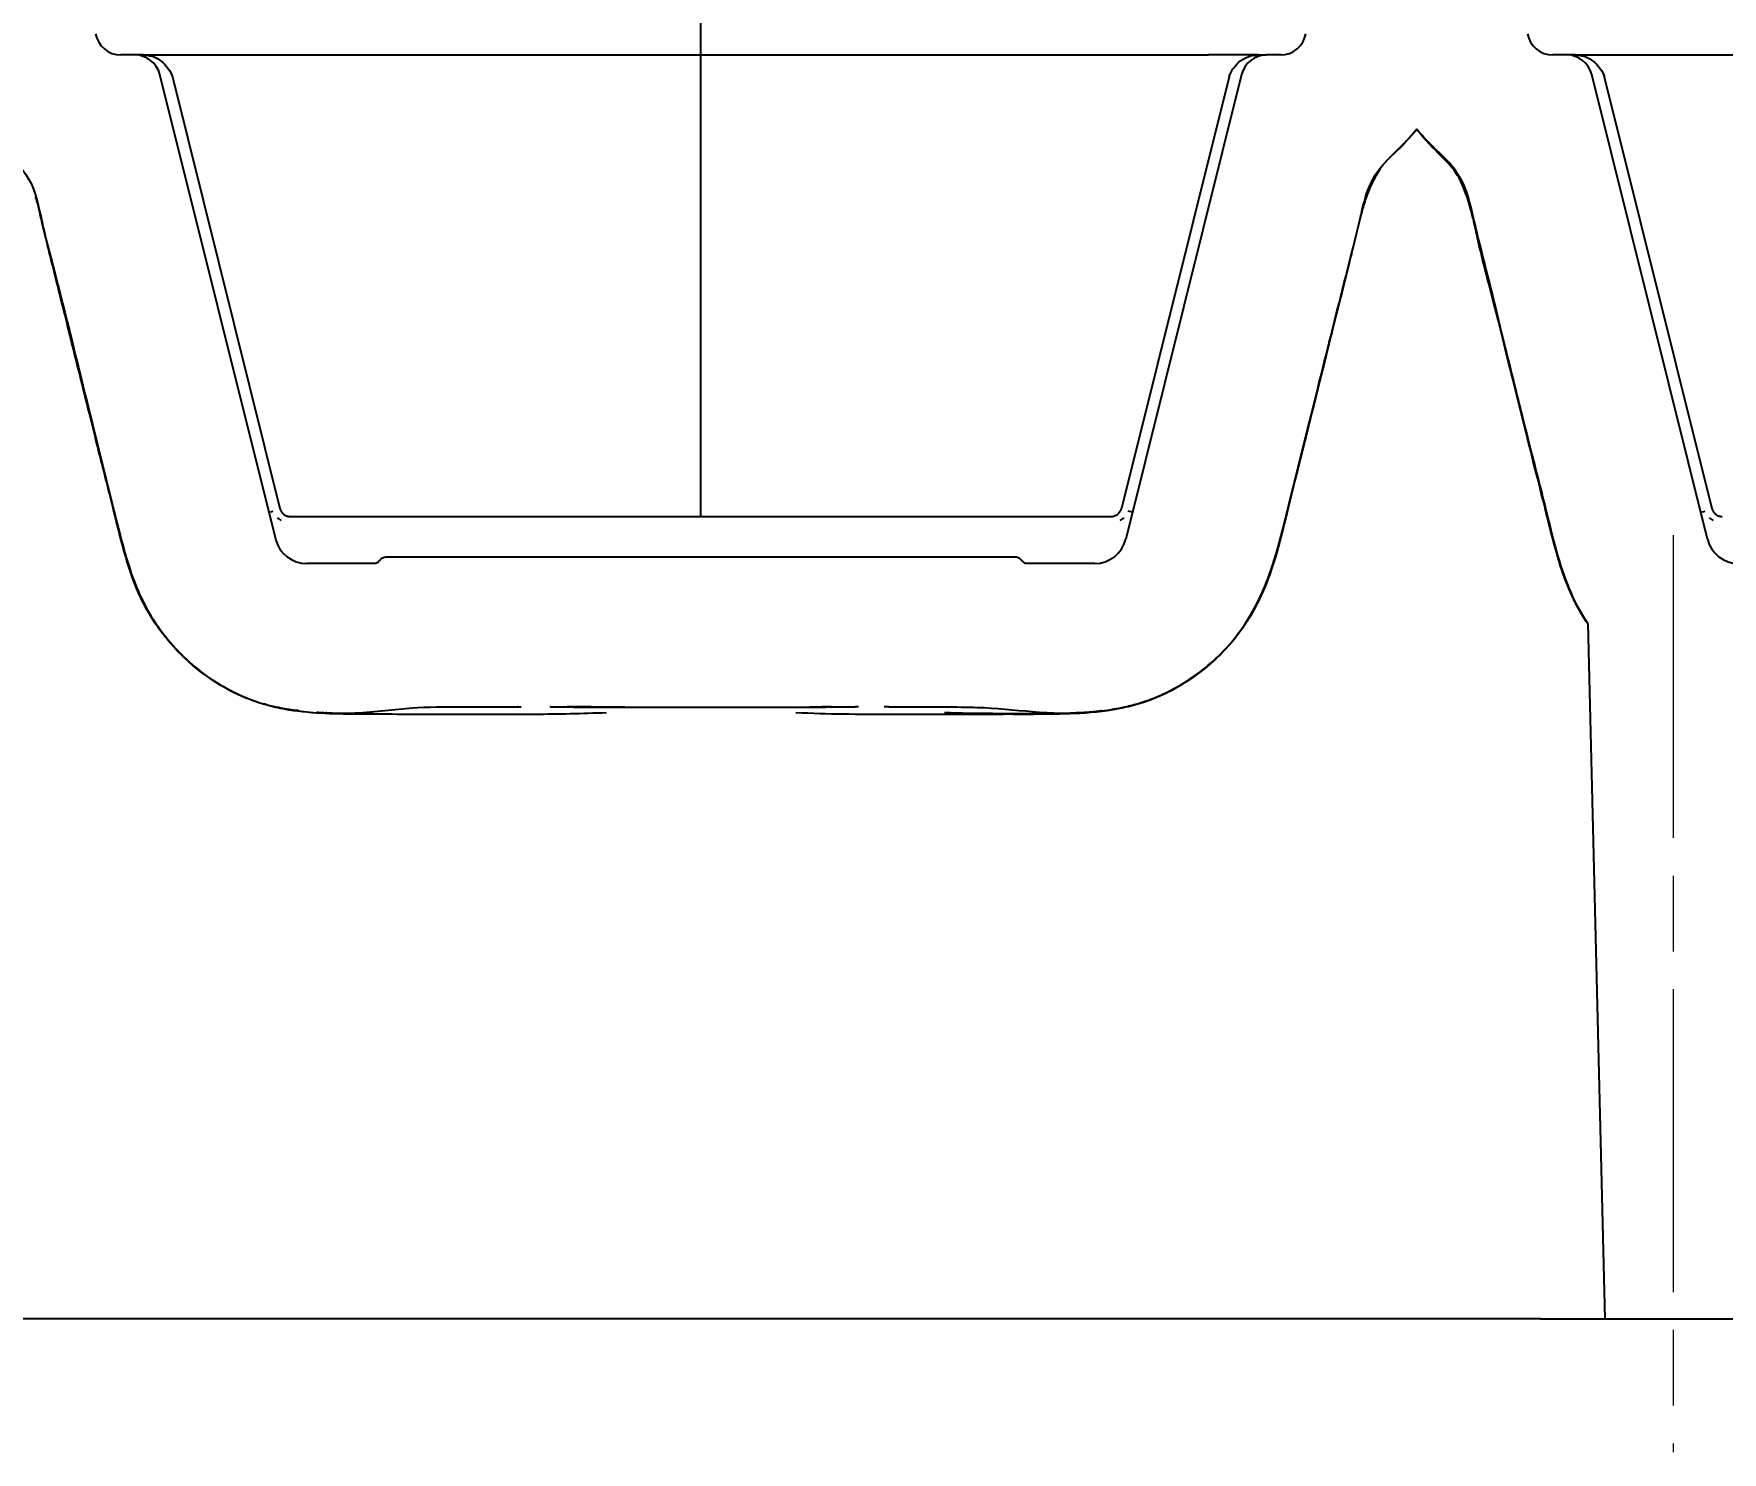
# Model space of a CAD drawing. Header units: millimetres. Extents: x 0 to 1486, y 0 to 1051.
# Drawn here: x 544.79 to 584.29, y 502.2 to 535.39 of the extents above; entities that cross this region are included whole.
import ezdxf

# ---------------------------------------------------------------- set-up
doc = ezdxf.new("R2010")
doc.units = ezdxf.units.MM
doc.header["$LTSCALE"] = 1.25
doc.linetypes.add('CHAIN', pattern=[0.3543, 0.2362, -0.0295, 0.0591, -0.0295])
for name, color, linetype, lineweight, true_color in [('Bemaßungen(DIN)', 7, 'Continuous', 5, 0x262659), ('Mittellinie(DIN)', 7, 'CHAIN', 15, 0x262659), ('Sichtbare Kanten(DIN)', 7, 'Continuous', 25, 0x262659)]:
    doc.layers.add(name, color=color, linetype=linetype, lineweight=lineweight, true_color=true_color)
doc.styles.add('Aktuell-DINGroßer Text', font='arial.ttf')
doc.dimstyles.new('STANDARD-DIN', dxfattribs={"dimscale": 1.25, "dimtxt": 5.25, "dimasz": 2.5, "dimexe": 3.175, "dimexo": 0, "dimgap": 0.8, "dimtad": 1, "dimrnd": 1e-08, "dimtxsty": 'Aktuell-DINGroßer Text', "dimcen": 0.09, "dimdle": 10, "dimclrd": 256, "dimclre": 256, "dimclrt": 256, "dimazin": 2, "dimtfac": 0.666667, "dimtmove": 0, "dimatfit": 3, "dimfxl": 1, "dimtolj": 1, "dimlwd": 25, "dimlwe": 25, "dimarcsym": 0})

# ---------------------------------------------------------------- blocks, each defined once
blk = doc.blocks.new('*D119')
at = {"layer": 'Bemaßungen(DIN)', "color": 250, "linetype": 'Continuous', "lineweight": 25, "true_color": 0x3f3f3f, "transparency": 16777216}
blk.add_line((560.388, 524.094), (560.388, 551.23), dxfattribs=at)
at = {"layer": 'Defpoints', "color": 0, "linetype": 'Continuous', "transparency": 16777216}
for p in [(560.388, 551.23), (645.138, 539.324), (560.388, 524.094)]:
    blk.add_point(p, dxfattribs=at)
at = {"layer": 'Bemaßungen(DIN)', "color": 179, "linetype": 'Continuous', "lineweight": 25, "true_color": 0x262659, "transparency": 16777216, "insert": (560.388, 552.23), "char_height": 6.5625, "attachment_point": 4, "rotation": 90, "style": 'Aktuell-DINGroßer Text'}
blk.add_mtext('\\A1;84,75', dxfattribs=at)
blk = doc.blocks.new('*D120')
at = {"layer": 'Bemaßungen(DIN)', "color": 250, "linetype": 'Continuous', "lineweight": 25, "true_color": 0x3f3f3f, "transparency": 16777216}
blk.add_line((526.888, 524.094), (526.888, 551.23), dxfattribs=at)
at = {"layer": 'Defpoints', "color": 0, "linetype": 'Continuous', "transparency": 16777216}
for p in [(526.888, 551.23), (645.138, 539.324), (526.888, 524.094)]:
    blk.add_point(p, dxfattribs=at)
at = {"layer": 'Bemaßungen(DIN)', "color": 179, "linetype": 'Continuous', "lineweight": 25, "true_color": 0x262659, "transparency": 16777216, "insert": (526.888, 552.23), "char_height": 6.5625, "attachment_point": 4, "rotation": 90, "style": 'Aktuell-DINGroßer Text'}
blk.add_mtext('\\A1;118,25', dxfattribs=at)
blk = doc.blocks.new('*D121')
at = {"layer": 'Bemaßungen(DIN)', "color": 250, "linetype": 'Continuous', "lineweight": 25, "true_color": 0x3f3f3f, "transparency": 16777216}
blk.add_line((491.388, 524.094), (491.388, 551.23), dxfattribs=at)
at = {"layer": 'Defpoints', "color": 0, "linetype": 'Continuous', "transparency": 16777216}
for p in [(491.388, 551.23), (645.138, 539.324), (491.388, 524.094)]:
    blk.add_point(p, dxfattribs=at)
at = {"layer": 'Bemaßungen(DIN)', "color": 179, "linetype": 'Continuous', "lineweight": 25, "true_color": 0x262659, "transparency": 16777216, "insert": (491.388, 552.23), "char_height": 6.5625, "attachment_point": 4, "rotation": 90, "style": 'Aktuell-DINGroßer Text'}
blk.add_mtext('\\A1;153,75', dxfattribs=at)
blk = doc.blocks.new('*D122')
at = {"layer": 'Bemaßungen(DIN)', "color": 250, "linetype": 'Continuous', "lineweight": 25, "true_color": 0x3f3f3f, "transparency": 16777216}
blk.add_line((457.888, 524.094), (457.888, 551.23), dxfattribs=at)
at = {"layer": 'Defpoints', "color": 0, "linetype": 'Continuous', "transparency": 16777216}
for p in [(457.888, 551.23), (645.138, 539.324), (457.888, 524.094)]:
    blk.add_point(p, dxfattribs=at)
at = {"layer": 'Bemaßungen(DIN)', "color": 179, "linetype": 'Continuous', "lineweight": 25, "true_color": 0x262659, "transparency": 16777216, "insert": (457.888, 552.23), "char_height": 6.5625, "attachment_point": 4, "rotation": 90, "style": 'Aktuell-DINGroßer Text'}
blk.add_mtext('\\A1;187,25', dxfattribs=at)
blk = doc.blocks.new('*D123')
at = {"layer": 'Bemaßungen(DIN)', "color": 250, "linetype": 'Continuous', "lineweight": 25, "true_color": 0x3f3f3f, "transparency": 16777216}
blk.add_line((424.388, 524.094), (424.388, 551.23), dxfattribs=at)
at = {"layer": 'Defpoints', "color": 0, "linetype": 'Continuous', "transparency": 16777216}
for p in [(424.388, 551.23), (645.138, 539.324), (424.388, 524.094)]:
    blk.add_point(p, dxfattribs=at)
at = {"layer": 'Bemaßungen(DIN)', "color": 179, "linetype": 'Continuous', "lineweight": 25, "true_color": 0x262659, "transparency": 16777216, "insert": (424.388, 552.23), "char_height": 6.5625, "attachment_point": 4, "rotation": 90, "style": 'Aktuell-DINGroßer Text'}
blk.add_mtext('\\A1;220,75', dxfattribs=at)
blk = doc.blocks.new('*D124')
at = {"layer": 'Bemaßungen(DIN)', "color": 250, "linetype": 'Continuous', "lineweight": 25, "true_color": 0x3f3f3f, "transparency": 16777216}
blk.add_line((390.888, 524.094), (390.888, 551.23), dxfattribs=at)
at = {"layer": 'Defpoints', "color": 0, "linetype": 'Continuous', "transparency": 16777216}
for p in [(390.888, 551.23), (645.138, 539.324), (390.888, 524.094)]:
    blk.add_point(p, dxfattribs=at)
at = {"layer": 'Bemaßungen(DIN)', "color": 179, "linetype": 'Continuous', "lineweight": 25, "true_color": 0x262659, "transparency": 16777216, "insert": (390.888, 552.23), "char_height": 6.5625, "attachment_point": 4, "rotation": 90, "style": 'Aktuell-DINGroßer Text'}
blk.add_mtext('\\A1;254,25', dxfattribs=at)
blk = doc.blocks.new('*D125')
at = {"layer": 'Bemaßungen(DIN)', "color": 250, "linetype": 'Continuous', "lineweight": 25, "true_color": 0x3f3f3f, "transparency": 16777216}
blk.add_line((355.388, 523.144), (355.388, 551.23), dxfattribs=at)
at = {"layer": 'Defpoints', "color": 0, "linetype": 'Continuous', "transparency": 16777216}
for p in [(355.388, 551.23), (645.138, 539.324), (355.388, 523.144)]:
    blk.add_point(p, dxfattribs=at)
at = {"layer": 'Bemaßungen(DIN)', "color": 179, "linetype": 'Continuous', "lineweight": 25, "true_color": 0x262659, "transparency": 16777216, "insert": (355.388, 552.23), "char_height": 6.5625, "attachment_point": 4, "rotation": 90, "style": 'Aktuell-DINGroßer Text'}
blk.add_mtext('\\A1;289,75', dxfattribs=at)
blk = doc.blocks.new('*D126')
at = {"layer": 'Bemaßungen(DIN)', "color": 250, "linetype": 'Continuous', "lineweight": 25, "true_color": 0x3f3f3f, "transparency": 16777216}
blk.add_line((321.888, 524.094), (321.888, 551.23), dxfattribs=at)
at = {"layer": 'Defpoints', "color": 0, "linetype": 'Continuous', "transparency": 16777216}
for p in [(321.888, 551.23), (645.138, 539.324), (321.888, 524.094)]:
    blk.add_point(p, dxfattribs=at)
at = {"layer": 'Bemaßungen(DIN)', "color": 179, "linetype": 'Continuous', "lineweight": 25, "true_color": 0x262659, "transparency": 16777216, "insert": (321.888, 552.23), "char_height": 6.5625, "attachment_point": 4, "rotation": 90, "style": 'Aktuell-DINGroßer Text'}
blk.add_mtext('\\A1;323,25', dxfattribs=at)
blk = doc.blocks.new('*D127')
at = {"layer": 'Bemaßungen(DIN)', "color": 250, "linetype": 'Continuous', "lineweight": 25, "true_color": 0x3f3f3f, "transparency": 16777216}
blk.add_line((288.388, 524.094), (288.388, 551.23), dxfattribs=at)
at = {"layer": 'Defpoints', "color": 0, "linetype": 'Continuous', "transparency": 16777216}
for p in [(288.388, 551.23), (645.138, 539.324), (288.388, 524.094)]:
    blk.add_point(p, dxfattribs=at)
at = {"layer": 'Bemaßungen(DIN)', "color": 179, "linetype": 'Continuous', "lineweight": 25, "true_color": 0x262659, "transparency": 16777216, "insert": (288.388, 552.23), "char_height": 6.5625, "attachment_point": 4, "rotation": 90, "style": 'Aktuell-DINGroßer Text'}
blk.add_mtext('\\A1;356,75', dxfattribs=at)
blk = doc.blocks.new('*D128')
at = {"layer": 'Bemaßungen(DIN)', "color": 250, "linetype": 'Continuous', "lineweight": 25, "true_color": 0x3f3f3f, "transparency": 16777216}
blk.add_line((254.888, 524.094), (254.888, 551.23), dxfattribs=at)
at = {"layer": 'Defpoints', "color": 0, "linetype": 'Continuous', "transparency": 16777216}
for p in [(254.888, 551.23), (645.138, 539.324), (254.888, 524.094)]:
    blk.add_point(p, dxfattribs=at)
at = {"layer": 'Bemaßungen(DIN)', "color": 179, "linetype": 'Continuous', "lineweight": 25, "true_color": 0x262659, "transparency": 16777216, "insert": (254.888, 552.23), "char_height": 6.5625, "attachment_point": 4, "rotation": 90, "style": 'Aktuell-DINGroßer Text'}
blk.add_mtext('\\A1;390,25', dxfattribs=at)

msp = doc.modelspace()

# ---------------------------------------------------------------- linework, layer by layer
at = {"layer": 'Mittellinie(DIN)', "ltscale": 23.990969}
msp.add_line((583.138, 523.656), (583.138, 502.199), dxfattribs=at)
at = {"layer": 'Sichtbare Kanten(DIN)'}
for p, q in [((547.151, 534.894), (546.823, 534.894)), ((547.348, 534.894), (547.151, 534.894)), ((547.348, 534.894), (548.509, 534.894)), ((547.348, 534.894), (547.348, 534.894)), ((548.509, 534.894), (572.267, 534.894)), ((573.429, 534.894), (572.267, 534.894)), ((573.429, 534.894), (573.428, 534.894)), ((573.429, 534.894), (573.626, 534.894)), ((573.954, 534.894), (573.626, 534.894)), ((580.651, 534.894), (580.323, 534.894)), ((580.848, 534.894), (580.651, 534.894)), ((580.848, 534.894), (582.009, 534.894)), ((580.848, 534.894), (580.848, 534.894)), ((582.009, 534.894), (605.767, 534.894)), ((550.445, 523.562), (547.733, 534.439)), ((548.028, 534.379), (550.545, 524.283)), ((572.749, 534.379), (570.232, 524.283)), ((573.044, 534.439), (570.332, 523.562)), ((583.945, 523.562), (581.233, 534.439)), ((581.528, 534.379), (584.045, 524.283)), ((550.287, 524.194), (550.387, 524.219)), ((570.489, 524.194), (570.389, 524.219)), ((583.787, 524.194), (583.887, 524.219)), ((550.787, 524.094), (569.989, 524.094)), ((567.741, 523.144), (553.036, 523.144)), ((552.768, 522.994), (551.172, 522.994)), ((569.604, 522.994), (568.009, 522.994)), ((581.141, 521.589), (581.538, 505.324)), ((580.039, 505.324), (505.238, 505.324)), ((580.039, 505.324), (581.538, 505.324)), ((581.538, 505.324), (584.738, 505.324))]:
    msp.add_line(p, q, dxfattribs=at)
for centre, radius, start, end in [((546.823, 535.494), 0.6, 190, 270), ((573.954, 535.494), 0.6, 270, 350), ((580.323, 535.494), 0.6, 190, 270), ((547.151, 534.294), 0.6, 14, 90), ((573.626, 534.294), 0.6, 90, 166), ((580.651, 534.294), 0.6, 14, 90), ((551.172, 523.744), 0.75, 194, 270), ((569.604, 523.744), 0.75, 270, 346), ((584.672, 523.744), 0.75, 194, 270)]:
    msp.add_arc(centre, radius, start, end, dxfattribs=at)
for centre, major_axis, start_param, end_param in [((550.577, 524.226), (-0.103, 0.228), 1.992369, 2.529584), ((570.199, 524.226), (0.103, 0.228), 3.753602, 4.290815), ((584.077, 524.226), (-0.103, 0.228), 1.992369, 2.529584)]:
    msp.add_ellipse(centre, major_axis=major_axis, ratio=0.641959, start_param=start_param, end_param=end_param, dxfattribs=at)
for points, knots in [([(547.348, 534.894), (547.417, 534.894), (547.486, 534.884), (547.616, 534.843), (547.677, 534.813), (547.789, 534.735), (547.84, 534.687), (547.939, 534.57), (547.987, 534.498), (548.02, 534.406), (548.024, 534.393), (548.028, 534.379)], [0, 0, 0, 0, 0.0206505, 0.0206505, 0.04066916, 0.04066916, 0.06156667, 0.06156667, 0.08663742, 0.08663742, 0.09083953, 0.09083953, 0.09083953, 0.09083953]), ([(572.749, 534.379), (572.757, 534.414), (572.771, 534.447), (572.808, 534.52), (572.833, 534.558), (572.907, 534.658), (572.964, 534.715), (573.095, 534.812), (573.173, 534.851), (573.311, 534.887), (573.37, 534.894), (573.428, 534.894)], [0.00000111, 0.00000111, 0.00000111, 0.00000111, 0.01070815, 0.01070815, 0.02441214, 0.02441214, 0.04800203, 0.04800203, 0.07335574, 0.07335574, 0.09085667, 0.09085667, 0.09085667, 0.09085667]), ([(580.848, 534.894), (580.917, 534.894), (580.986, 534.884), (581.116, 534.843), (581.177, 534.813), (581.289, 534.735), (581.34, 534.687), (581.439, 534.57), (581.487, 534.498), (581.52, 534.406), (581.524, 534.393), (581.528, 534.379)], [0, 0, 0, 0, 0.0206505, 0.0206505, 0.04066916, 0.04066916, 0.06156667, 0.06156667, 0.08663742, 0.08663742, 0.09083953, 0.09083953, 0.09083953, 0.09083953]), ([(543.641, 533.164), (543.824, 532.938), (543.993, 532.77), (544.306, 532.458), (544.474, 532.287), (544.8, 531.797), (544.866, 531.506), (545.023, 530.776), (545.101, 530.466), (545.487, 529.019), (545.76, 527.872), (546.736, 523.906), (546.86, 523.432), (547.14, 522.488), (547.364, 521.978), (548.032, 521.034), (548.468, 520.593), (549.681, 519.808), (550.283, 519.66), (551.888, 519.376), (552.813, 519.555), (554.296, 519.662), (555.441, 519.636), (556.104, 519.637)], [-4.9801344, -4.9801344, -4.9801344, -4.9801344, -4.977648, -4.977648, -4.9747138, -4.9747138, -4.9702324, -4.9702324, -4.9668738, -4.9668738, -4.9544858, -4.9544858, -4.9239441, -4.9239441, -4.8567962, -4.8567962, -4.7928365, -4.7928365, -4.7144891, -4.7144891, -4.4611156, -4.4611156, -4.2614437, -4.2614437, -4.2614437, -4.2614437]), ([(564.791, 519.637), (564.803, 519.637), (564.815, 519.637), (566.164, 519.637), (566.587, 519.644), (567.902, 519.576), (568.685, 519.417), (570.413, 519.619), (570.948, 519.775), (571.829, 520.268), (572.333, 520.601), (573.286, 521.709), (573.568, 522.369), (573.918, 523.377), (574.221, 524.657), (575.002, 527.809), (575.098, 528.182), (575.417, 529.461), (575.642, 530.324), (575.903, 531.437), (575.966, 531.68), (576.316, 532.415), (576.694, 532.6), (577.141, 533.164)], [-3.609915, -3.609915, -3.609915, -3.609915, -3.606126, -3.606126, -3.199997, -3.199997, -2.373221, -2.373221, -1.869336, -1.869336, -1.562938, -1.562938, -1.210807, -1.210807, -0.800152, -0.800152, -0.642527, -0.642527, -0.31323, -0.31323, -0.220499, -0.220499, -0.002297, -0.002297, -0.002297, -0.002297]), ([(577.087, 533.088), (577.07, 533.068), (577.035, 533.028), (576.984, 532.971), (576.969, 532.956), (576.869, 532.851), (576.85, 532.832), (576.821, 532.803), (576.818, 532.8), (576.81, 532.791)], [0, 0, 0, 0, 0.095162, 0.095162, 0.273817, 0.273817, 0.809889, 0.809889, 1.094998, 1.094998, 1.094998, 1.094998]), ([(578.109, 532.058), (578.105, 532.064), (578.101, 532.07), (577.896, 532.403), (577.566, 532.621), (577.139, 533.149)], [2.4078881, 2.4078881, 2.4078881, 2.4078881, 2.4170673, 2.4170673, 2.9157117, 2.9157117, 2.9157117, 2.9157117]), ([(577.14, 533.152), (577.14, 533.152), (577.14, 533.152), (577.141, 533.158), (577.141, 533.163), (577.141, 533.164)], [12.2755912, 12.2755912, 12.2755912, 12.2755912, 12.3506052, 12.3506052, 12.9651303, 12.9651303, 12.9651303, 12.9651303]), ([(577.141, 533.164), (577.501, 532.718), (577.827, 532.48), (578.235, 531.911), (578.321, 531.681), (578.586, 530.533), (578.788, 529.777), (579.595, 526.434), (579.919, 525.23), (580.247, 523.902), (580.313, 523.615), (580.581, 522.652), (580.783, 522.141), (581.112, 521.633), (581.126, 521.611), (581.141, 521.589)], [-0.450003, -0.450003, -0.450003, -0.450003, -0.4344589, -0.4344589, -0.4234251, -0.4234251, -0.4016956, -0.4016956, -0.327824, -0.327824, -0.2846837, -0.2846837, -0.1970755, -0.1970755, -0.193121, -0.193121, -0.193121, -0.193121]), ([(577.606, 532.657), (577.569, 532.694), (577.462, 532.801), (577.389, 532.875), (577.356, 532.906), (577.281, 532.988)], [0, 0, 0, 0, 0.830661, 0.830661, 1.095169, 1.095169, 1.095169, 1.095169]), ([(576.868, 532.844), (576.865, 532.841), (576.863, 532.838), (576.84, 532.814), (576.816, 532.79), (576.76, 532.732), (576.725, 532.698), (576.659, 532.633), (576.627, 532.602), (576.592, 532.569), (576.589, 532.566), (576.585, 532.562)], [0.06956601, 0.06956601, 0.06956601, 0.06956601, 0.07154099, 0.07154099, 0.08517706, 0.08517706, 0.10058686, 0.10058686, 0.1135598, 0.1135598, 0.11507135, 0.11507135, 0.11507135, 0.11507135]), ([(578.138, 532.038), (578.032, 532.232), (577.903, 532.38), (577.623, 532.652), (577.535, 532.732), (577.448, 532.817)], [1.3601208, 1.3601208, 1.3601208, 1.3601208, 1.7178031, 1.7178031, 1.8866819, 1.8866819, 1.8866819, 1.8866819]), ([(576.362, 532.333), (576.343, 532.307), (576.323, 532.281), (576.272, 532.208), (576.239, 532.158), (576.164, 532.032), (576.121, 531.951), (576.045, 531.789), (576.011, 531.707), (575.939, 531.515), (575.903, 531.403), (575.864, 531.261), (575.855, 531.23), (575.848, 531.2)], [12.2833561, 12.2833561, 12.2833561, 12.2833561, 12.2997501, 12.2997501, 12.3234645, 12.3234645, 12.3524494, 12.3524494, 12.3787584, 12.3787584, 12.4139626, 12.4139626, 12.4236431, 12.4236431, 12.4236431, 12.4236431]), ([(576.212, 532.143), (576.124, 532.005), (576.039, 531.83), (575.924, 531.482), (575.893, 531.374), (575.862, 531.26)], [0.20660646, 0.20660646, 0.20660646, 0.20660646, 0.26852566, 0.26852566, 0.29282871, 0.29282871, 0.29282871, 0.29282871]), ([(578.441, 531.141), (578.386, 531.357), (578.322, 531.579), (578.197, 531.885), (578.151, 531.982), (578.079, 532.113), (578.053, 532.155), (578.021, 532.205), (578.016, 532.212), (578.011, 532.22)], [1.0206769, 1.0206769, 1.0206769, 1.0206769, 1.0883486, 1.0883486, 1.1207286, 1.1207286, 1.1375652, 1.1375652, 1.1406665, 1.1406665, 1.1406665, 1.1406665]), ([(576.12, 531.997), (576.12, 531.997), (576.106, 531.97), (576.092, 531.942), (576.089, 531.937), (576.089, 531.937)], [0.0348995, 0.0348995, 0.0348995, 0.0348995, 0.5477265, 0.5477265, 0.6016797, 0.6016797, 0.6016797, 0.6016797]), ([(578.175, 531.973), (578.175, 531.973), (578.16, 532.001), (578.152, 532.015), (578.149, 532.02), (578.149, 532.02)], [0.5841657, 0.5841657, 0.5841657, 0.5841657, 0.9671871, 0.9671871, 1.0655927, 1.0655927, 1.0655927, 1.0655927]), ([(578.243, 531.826), (578.243, 531.826), (578.243, 531.827), (578.237, 531.84), (578.223, 531.874), (578.192, 531.94), (578.184, 531.955), (578.176, 531.972), (578.174, 531.976), (578.172, 531.979)], [0.2897844, 0.2897844, 0.2897844, 0.2897844, 0.2976946, 0.2976946, 0.3418645, 0.3418645, 0.4055819, 0.4055819, 0.4342417, 0.4342417, 0.4342417, 0.4342417]), ([(544.964, 531.047), (544.964, 531.047), (544.964, 531.047), (544.952, 531.098), (544.94, 531.153), (544.906, 531.296), (544.881, 531.397), (544.852, 531.505), (544.843, 531.534), (544.833, 531.569), (544.83, 531.579), (544.828, 531.584), (544.828, 531.585), (544.828, 531.585)], [3.1214054, 3.1214054, 3.1214054, 3.1214054, 3.1214902, 3.1214902, 3.1511716, 3.1511716, 3.1956554, 3.1956554, 3.215812, 3.215812, 3.2302688, 3.2302688, 3.2348622, 3.2348622, 3.2348622, 3.2348622]), ([(575.891, 531.365), (575.891, 531.365), (575.887, 531.351), (575.873, 531.301), (575.869, 531.284), (575.859, 531.245), (575.849, 531.206), (575.842, 531.178)], [7.9683809, 7.9683809, 7.9683809, 7.9683809, 8.0032187, 8.0032187, 8.0695113, 8.0695113, 8.1563174, 8.1563174, 8.1563174, 8.1563174]), ([(578.464, 531.047), (578.453, 531.094), (578.442, 531.144), (578.411, 531.277), (578.388, 531.372), (578.357, 531.486), (578.347, 531.521), (578.335, 531.564), (578.331, 531.576), (578.328, 531.584), (578.328, 531.585), (578.328, 531.585)], [1.0232667, 1.0232667, 1.0232667, 1.0232667, 1.050787, 1.050787, 1.0926437, 1.0926437, 1.1149393, 1.1149393, 1.1306601, 1.1306601, 1.1367257, 1.1367257, 1.1367257, 1.1367257]), ([(544.997, 530.896), (544.995, 530.909), (544.982, 530.964), (544.971, 531.017), (544.969, 531.024), (544.969, 531.024)], [0, 0, 0, 0, 0.11353, 0.11353, 0.167424, 0.167424, 0.167424, 0.167424]), ([(575.868, 531.284), (575.868, 531.284), (575.841, 531.174), (575.827, 531.113), (575.838, 531.161), (575.835, 531.148), (575.817, 531.068), (575.817, 531.068)], [8.4279959, 8.4279959, 8.4279959, 8.4279959, 8.596289, 8.596289, 8.757303, 8.757303, 8.9450365, 8.9450365, 8.9450365, 8.9450365]), ([(578.497, 530.896), (578.495, 530.909), (578.482, 530.964), (578.471, 531.017), (578.469, 531.024), (578.469, 531.024)], [0, 0, 0, 0, 0.11353, 0.11353, 0.167424, 0.167424, 0.167424, 0.167424]), ([(548.848, 520.347), (548.609, 520.516), (548.379, 520.71), (547.572, 521.543), (547.292, 522.157), (546.928, 523.072), (546.785, 523.724), (546.484, 524.934), (546.402, 525.243), (546.195, 526.068), (546.121, 526.372), (545.952, 527.052), (545.877, 527.351), (545.632, 528.332), (545.622, 528.38), (545.312, 529.624), (545.243, 529.898), (545.118, 530.41), (545.1, 530.485), (545.082, 530.556)], [2.066579, 2.066579, 2.066579, 2.066579, 2.211061, 2.211061, 2.615188, 2.615188, 3.347155, 3.347155, 3.690542, 3.690542, 3.933488, 3.933488, 4.127035, 4.127035, 4.58885, 4.58885, 4.841222, 4.841222, 4.887499, 4.887499, 4.887499, 4.887499]), ([(578.909, 529.233), (578.873, 529.371), (578.836, 529.509), (578.723, 529.933), (578.65, 530.223), (578.576, 530.555), (578.566, 530.603), (578.555, 530.652)], [0.8213566, 0.8213566, 0.8213566, 0.8213566, 0.8645615, 0.8645615, 0.9536603, 0.9536603, 0.9690943, 0.9690943, 0.9690943, 0.9690943]), ([(579.514, 526.803), (579.173, 528.173), (578.876, 529.359), (578.644, 530.303), (578.612, 530.435), (578.582, 530.556)], [0.4047425, 0.4047425, 0.4047425, 0.4047425, 0.7779614, 0.7779614, 0.8459543, 0.8459543, 0.8459543, 0.8459543]), ([(545.222, 530.011), (545.208, 530.065), (545.196, 530.112), (545.17, 530.209), (545.159, 530.251), (545.153, 530.276), (545.152, 530.279), (545.152, 530.279)], [7.12907372, 7.12907372, 7.12907372, 7.12907372, 7.15745437, 7.15745437, 7.2008677, 7.2008677, 7.21623388, 7.21623388, 7.21623388, 7.21623388]), ([(575.617, 530.255), (575.609, 530.224), (575.601, 530.191), (575.573, 530.076), (575.55, 529.985), (575.508, 529.815), (575.487, 529.733), (575.423, 529.478), (575.38, 529.305), (575.251, 528.794), (575.168, 528.459), (575, 527.782), (574.913, 527.434), (574.567, 526.047), (574.305, 525.015), (573.957, 523.575), (573.854, 523.178), (573.587, 522.416), (573.42, 522.047), (573.055, 521.455), (572.874, 521.215), (572.522, 520.836), (572.357, 520.684), (572.151, 520.517), (572.111, 520.486), (572.05, 520.44), (572.027, 520.423), (571.981, 520.389), (571.958, 520.373), (571.922, 520.347), (571.908, 520.337), (571.877, 520.316), (571.863, 520.306), (571.822, 520.279), (571.806, 520.268), (571.761, 520.238), (571.745, 520.228), (571.709, 520.205), (571.7, 520.2), (571.671, 520.182), (571.648, 520.167), (571.602, 520.14), (571.579, 520.126), (571.517, 520.09), (571.477, 520.068), (571.343, 519.995), (571.248, 519.948), (570.902, 519.793), (570.648, 519.709), (570.251, 519.615), (570.111, 519.588), (569.787, 519.538), (569.605, 519.52), (569.332, 519.502), (569.232, 519.497), (569.13, 519.493)], [4.08157, 4.08157, 4.08157, 4.08157, 4.093286, 4.093286, 4.121328, 4.121328, 4.146354, 4.146354, 4.20029, 4.20029, 4.304546, 4.304546, 4.412182, 4.412182, 4.734616, 4.734616, 4.857162, 4.857162, 4.977617, 4.977617, 5.067065, 5.067065, 5.132843, 5.132843, 5.148528, 5.148528, 5.15859, 5.15859, 5.171509, 5.171509, 5.184616, 5.184616, 5.205706, 5.205706, 5.256909, 5.256909, 5.277506, 5.277506, 5.283278, 5.283278, 5.293293, 5.293293, 5.301667, 5.301667, 5.315844, 5.315844, 5.347913, 5.347913, 5.430698, 5.430698, 5.473282, 5.473282, 5.528841, 5.528841, 5.560514, 5.560514, 5.560514, 5.560514]), ([(575.594, 530.166), (575.593, 530.164), (575.593, 530.162), (575.583, 530.122), (575.571, 530.076), (575.55, 529.992), (575.542, 529.959), (575.522, 529.881), (575.51, 529.832), (575.487, 529.744), (575.477, 529.703), (575.452, 529.602), (575.437, 529.541), (575.394, 529.368), (575.366, 529.258), (575.309, 529.026), (575.277, 528.9), (575.246, 528.774)], [1.5704608, 1.5704608, 1.5704608, 1.5704608, 1.571481, 1.571481, 1.5942964, 1.5942964, 1.6062892, 1.6062892, 1.6213371, 1.6213371, 1.6337847, 1.6337847, 1.6529302, 1.6529302, 1.689707, 1.689707, 1.7289509, 1.7289509, 1.7289509, 1.7289509]), ([(548.597, 520.542), (548.551, 520.579), (548.505, 520.618), (548.34, 520.761), (548.224, 520.872), (547.845, 521.275), (547.609, 521.599), (547.183, 522.376), (547.025, 522.842), (546.784, 523.711), (546.691, 524.117), (546.425, 525.19), (546.252, 525.864), (545.911, 527.246), (545.734, 527.947), (545.514, 528.834), (545.469, 529.014), (545.378, 529.383), (545.331, 529.575), (545.253, 529.886), (545.222, 530.006), (545.195, 530.115)], [1.956144, 1.956144, 1.956144, 1.956144, 1.974142, 1.974142, 2.021994, 2.021994, 2.140247, 2.140247, 2.287637, 2.287637, 2.412187, 2.412187, 2.621434, 2.621434, 2.841051, 2.841051, 2.896504, 2.896504, 2.955196, 2.955196, 2.993506, 2.993506, 2.993506, 2.993506]), ([(548.493, 520.629), (548.476, 520.644), (548.457, 520.66), (548.404, 520.708), (548.387, 520.724), (548.349, 520.758), (548.333, 520.773), (548.293, 520.811), (548.269, 520.834), (548.225, 520.878), (548.208, 520.895), (548.174, 520.93), (548.155, 520.949), (548.117, 520.989), (548.098, 521.01), (548.041, 521.072), (548.005, 521.113), (547.906, 521.23), (547.847, 521.303), (547.703, 521.494), (547.623, 521.61), (547.516, 521.785), (547.49, 521.829), (547.41, 521.97), (547.356, 522.073), (547.26, 522.275), (547.215, 522.377), (547.05, 522.788), (546.952, 523.106), (546.831, 523.557), (546.796, 523.695), (546.732, 523.958), (546.701, 524.086), (546.643, 524.325), (546.612, 524.45), (546.538, 524.743), (546.495, 524.913), (546.353, 525.477), (546.254, 525.871), (546.113, 526.438), (546.071, 526.61), (545.992, 526.93), (545.955, 527.079), (545.895, 527.323), (545.871, 527.417), (545.815, 527.64), (545.784, 527.765), (545.729, 527.981), (545.706, 528.072), (545.665, 528.231), (545.648, 528.298), (545.617, 528.421), (545.603, 528.477), (545.577, 528.582), (545.565, 528.633), (545.531, 528.768), (545.511, 528.849), (545.454, 529.085), (545.418, 529.238), (545.368, 529.439), (545.362, 529.463), (545.353, 529.501), (545.35, 529.515), (545.343, 529.541), (545.34, 529.555), (545.33, 529.594), (545.324, 529.618), (545.308, 529.682), (545.299, 529.718), (545.274, 529.815), (545.261, 529.863), (545.238, 529.952), (545.228, 529.988), (545.215, 530.04), (545.21, 530.056), (545.209, 530.061)], [0, 0, 0, 0, 0.082924, 0.082924, 0.113058, 0.113058, 0.130031, 0.130031, 0.146789, 0.146789, 0.155138, 0.155138, 0.163507, 0.163507, 0.171886, 0.171886, 0.188731, 0.188731, 0.222119, 0.222119, 0.275287, 0.275287, 0.292074, 0.292074, 0.325981, 0.325981, 0.359154, 0.359154, 0.459188, 0.459188, 0.501882, 0.501882, 0.540647, 0.540647, 0.579251, 0.579251, 0.631571, 0.631571, 0.753978, 0.753978, 0.807055, 0.807055, 0.85353, 0.85353, 0.882297, 0.882297, 0.924167, 0.924167, 0.955494, 0.955494, 0.976871, 0.976871, 0.993705, 0.993705, 1.01053, 1.01053, 1.043767, 1.043767, 1.103749, 1.103749, 1.111418, 1.111418, 1.115585, 1.115585, 1.119757, 1.119757, 1.128196, 1.128196, 1.144983, 1.144983, 1.178506, 1.178506, 1.21889, 1.21889, 1.258056, 1.258056, 1.258056, 1.258056]), ([(581.141, 521.581), (580.862, 521.994), (580.658, 522.463), (580.366, 523.373), (580.259, 523.832), (580.026, 524.788), (579.895, 525.292), (579.581, 526.552), (579.394, 527.315), (579.126, 528.384), (579.044, 528.709), (578.904, 529.278), (578.843, 529.524), (578.756, 529.873), (578.729, 529.979), (578.701, 530.089), (578.698, 530.102), (578.695, 530.115)], [0, 0, 0, 0, 0.1494951, 0.1494951, 0.2899337, 0.2899337, 0.4465722, 0.4465722, 0.6815002, 0.6815002, 0.7819227, 0.7819227, 0.8572188, 0.8572188, 0.8908942, 0.8908942, 0.8953971, 0.8953971, 0.8953971, 0.8953971]), ([(581.141, 521.589), (581.097, 521.654), (581.054, 521.722), (580.968, 521.865), (580.924, 521.944), (580.849, 522.089), (580.816, 522.156), (580.691, 522.426), (580.61, 522.635), (580.461, 523.078), (580.397, 523.307), (580.299, 523.683), (580.264, 523.828), (580.206, 524.063), (580.184, 524.154), (580.128, 524.385), (580.09, 524.536), (580.009, 524.86), (579.964, 525.036), (579.868, 525.416), (579.817, 525.62), (579.665, 526.226), (579.564, 526.638), (579.427, 527.193), (579.389, 527.346), (579.312, 527.656), (579.273, 527.808), (579.212, 528.046), (579.19, 528.133), (579.153, 528.279), (579.139, 528.337), (579.115, 528.43), (579.106, 528.467), (579.086, 528.548), (579.074, 528.593), (579.053, 528.678), (579.044, 528.717), (579.015, 528.835), (578.996, 528.912), (578.948, 529.11), (578.919, 529.233), (578.878, 529.398), (578.87, 529.433), (578.855, 529.491), (578.85, 529.513), (578.84, 529.555), (578.835, 529.574), (578.826, 529.61), (578.822, 529.626), (578.812, 529.664), (578.807, 529.684), (578.799, 529.718), (578.795, 529.732), (578.781, 529.786), (578.772, 529.821), (578.752, 529.9), (578.742, 529.938), (578.719, 530.022), (578.711, 530.054), (578.709, 530.061)], [0, 0, 0, 0, 0.0284, 0.0284, 0.055172, 0.055172, 0.077488, 0.077488, 0.144535, 0.144535, 0.218125, 0.218125, 0.262356, 0.262356, 0.291003, 0.291003, 0.33692, 0.33692, 0.391413, 0.391413, 0.454455, 0.454455, 0.580302, 0.580302, 0.626551, 0.626551, 0.677954, 0.677954, 0.707539, 0.707539, 0.725544, 0.725544, 0.736581, 0.736581, 0.7512, 0.7512, 0.766259, 0.766259, 0.797243, 0.797243, 0.843816, 0.843816, 0.855535, 0.855535, 0.862167, 0.862167, 0.868431, 0.868431, 0.87437, 0.87437, 0.883195, 0.883195, 0.890145, 0.890145, 0.911086, 0.911086, 0.945394, 0.945394, 1.003988, 1.003988, 1.003988, 1.003988]), ([(575.162, 528.438), (575.154, 528.407), (575.147, 528.377), (575.097, 528.179), (575.056, 528.012), (574.962, 527.639), (574.91, 527.432), (574.76, 526.828), (574.662, 526.43), (574.478, 525.686), (574.389, 525.336), (574.252, 524.799), (574.204, 524.61), (574.098, 524.175), (574.038, 523.918), (573.88, 523.29), (573.771, 522.917), (573.551, 522.358), (573.46, 522.158), (573.237, 521.743), (573.102, 521.531), (572.951, 521.332)], [1.7638097, 1.7638097, 1.7638097, 1.7638097, 1.7734022, 1.7734022, 1.8267571, 1.8267571, 1.8905092, 1.8905092, 2.0134243, 2.0134243, 2.1214921, 2.1214921, 2.1800104, 2.1800104, 2.2581031, 2.2581031, 2.3744723, 2.3744723, 2.4396513, 2.4396513, 2.5160889, 2.5160889, 2.5160889, 2.5160889]), ([(581.141, 521.587), (580.876, 521.982), (580.678, 522.427), (580.461, 523.081), (580.399, 523.299), (580.259, 523.834), (580.184, 524.157), (579.962, 525.05), (579.813, 525.63), (579.599, 526.494), (579.528, 526.78), (579.364, 527.444), (579.27, 527.818), (579.174, 528.195), (579.172, 528.205), (579.17, 528.214)], [0, 0, 0, 0, 0.1426745, 0.1426745, 0.20974, 0.20974, 0.3087554, 0.3087554, 0.4880967, 0.4880967, 0.5764123, 0.5764123, 0.6933424, 0.6933424, 0.6962336, 0.6962336, 0.6962336, 0.6962336]), ([(580.377, 523.378), (580.341, 523.509), (580.304, 523.647), (580.138, 524.305), (579.855, 525.43), (579.514, 526.803)], [1.1324966, 1.1324966, 1.1324966, 1.1324966, 1.1857625, 1.1857625, 1.3716031, 1.3716031, 1.3716031, 1.3716031]), ([(550.545, 524.283), (550.551, 524.257), (550.562, 524.232), (550.591, 524.187), (550.609, 524.167), (550.65, 524.133), (550.673, 524.12), (550.723, 524.101), (550.75, 524.095), (550.78, 524.094), (550.784, 524.094), (550.787, 524.094)], [0, 0, 0, 0, 0.0080009, 0.0080009, 0.01597702, 0.01597702, 0.02393362, 0.02393362, 0.03189668, 0.03189668, 0.03302102, 0.03302102, 0.03302102, 0.03302102]), ([(569.989, 524.094), (570.016, 524.094), (570.043, 524.098), (570.093, 524.115), (570.117, 524.128), (570.16, 524.159), (570.179, 524.179), (570.209, 524.223), (570.221, 524.247), (570.23, 524.276), (570.231, 524.28), (570.232, 524.283)], [0, 0, 0, 0, 0.00800071, 0.00800071, 0.01597675, 0.01597675, 0.02393328, 0.02393328, 0.03189641, 0.03189641, 0.03302102, 0.03302102, 0.03302102, 0.03302102]), ([(584.045, 524.283), (584.051, 524.257), (584.062, 524.232), (584.091, 524.187), (584.109, 524.167), (584.15, 524.133), (584.173, 524.12), (584.223, 524.101), (584.25, 524.095), (584.28, 524.094), (584.284, 524.094), (584.287, 524.094)], [0, 0, 0, 0, 0.0080009, 0.0080009, 0.01597702, 0.01597702, 0.02393362, 0.02393362, 0.03189668, 0.03189668, 0.03302102, 0.03302102, 0.03302102, 0.03302102]), ([(552.845, 523.03), (552.84, 523.023), (552.834, 523.018), (552.821, 523.008), (552.814, 523.004), (552.793, 522.996), (552.78, 522.994), (552.768, 522.994)], [-0.008074781, -0.008074781, -0.008074781, -0.008074781, -0.005897965, -0.005897965, -0.003720861, -0.003720861, -0.000004968, -0.000004968, -0.000004968, -0.000004968]), ([(552.881, 523.072), (552.875, 523.065), (552.869, 523.058), (552.857, 523.044), (552.851, 523.037), (552.845, 523.03)], [-0.00559027, -0.00559027, -0.00559027, -0.00559027, -0.00279349, -0.00279349, 0, 0, 0, 0]), ([(553.036, 523.144), (553.019, 523.144), (553.003, 523.142), (552.971, 523.134), (552.956, 523.128), (552.917, 523.108), (552.897, 523.091), (552.881, 523.072)], [-0.01603852, -0.01603852, -0.01603852, -0.01603852, -0.01167072, -0.01167072, -0.00732242, -0.00732242, -0.00000058, -0.00000058, -0.00000058, -0.00000058]), ([(567.895, 523.072), (567.885, 523.085), (567.873, 523.096), (567.847, 523.115), (567.833, 523.123), (567.792, 523.139), (567.766, 523.144), (567.741, 523.144)], [-0.01614553, -0.01614553, -0.01614553, -0.01614553, -0.01179334, -0.01179334, -0.00744309, -0.00744309, -0.00000054, -0.00000054, -0.00000054, -0.00000054]), ([(567.931, 523.03), (567.925, 523.037), (567.919, 523.044), (567.907, 523.058), (567.901, 523.065), (567.895, 523.072)], [-0.005625767, -0.005625767, -0.005625767, -0.005625767, -0.002811066, -0.002811066, -0.000011436, -0.000011436, -0.000011436, -0.000011436]), ([(568.009, 522.994), (568.001, 522.994), (567.993, 522.995), (567.977, 522.999), (567.969, 523.002), (567.95, 523.012), (567.939, 523.02), (567.931, 523.03)], [-0.007980929, -0.007980929, -0.007980929, -0.007980929, -0.005820159, -0.005820159, -0.003652784, -0.003652784, 0, 0, 0, 0]), ([(572.426, 520.754), (572.41, 520.74), (572.395, 520.726), (572.266, 520.61), (572.144, 520.511), (572.013, 520.413), (571.984, 520.392), (571.947, 520.366), (571.937, 520.358), (571.923, 520.348), (571.919, 520.346), (571.919, 520.346)], [2.599478, 2.599478, 2.599478, 2.599478, 2.6072531, 2.6072531, 2.665146, 2.665146, 2.6924007, 2.6924007, 2.7168587, 2.7168587, 2.7443779, 2.7443779, 2.7443779, 2.7443779]), ([(558.184, 519.499), (557.617, 519.479), (557.049, 519.466), (556.197, 519.46), (555.889, 519.458), (555.086, 519.46), (554.59, 519.462), (553.479, 519.464), (552.859, 519.466), (551.673, 519.474), (551.102, 519.491), (550.401, 519.635), (550.253, 519.672), (549.954, 519.765), (549.799, 519.824), (549.546, 519.935), (549.437, 519.989), (549.168, 520.135), (549.008, 520.234), (548.849, 520.347)], [1.4168283, 1.4168283, 1.4168283, 1.4168283, 1.5869388, 1.5869388, 1.6837553, 1.6837553, 1.8308067, 1.8308067, 2.0171283, 2.0171283, 2.1865095, 2.1865095, 2.2319207, 2.2319207, 2.2809947, 2.2809947, 2.3235454, 2.3235454, 2.3860442, 2.3860442, 2.3860442, 2.3860442]), ([(571.971, 520.378), (571.725, 520.201), (571.482, 520.058), (571.158, 519.904), (571.076, 519.867), (570.904, 519.798), (570.814, 519.765), (570.578, 519.689), (570.431, 519.649), (569.947, 519.543), (569.602, 519.505), (568.623, 519.456), (567.985, 519.467), (566.873, 519.463), (566.397, 519.463), (565.563, 519.46), (565.196, 519.459), (564.474, 519.46), (564.106, 519.461), (563.358, 519.473), (562.987, 519.485), (562.617, 519.498)], [0, 0, 0, 0, 0.0973932, 0.0973932, 0.1258286, 0.1258286, 0.1545067, 0.1545067, 0.2000918, 0.2000918, 0.3032903, 0.3032903, 0.4944243, 0.4944243, 0.6370453, 0.6370453, 0.7447838, 0.7447838, 0.8617537, 0.8617537, 0.9733958, 0.9733958, 0.9733958, 0.9733958]), ([(549.41, 520.011), (549.374, 520.029), (549.337, 520.049), (549.293, 520.073), (549.28, 520.08), (549.261, 520.091), (549.253, 520.096), (549.237, 520.105), (549.232, 520.107), (549.229, 520.109), (549.229, 520.109), (549.229, 520.109)], [9.13161672, 9.13161672, 9.13161672, 9.13161672, 9.14407387, 9.14407387, 9.14984167, 9.14984167, 9.15558121, 9.15558121, 9.16706807, 9.16706807, 9.17289365, 9.17289365, 9.17289365, 9.17289365]), ([(549.529, 519.952), (549.529, 519.952), (549.529, 519.952), (549.526, 519.953), (549.507, 519.962), (549.476, 519.977)], [9.36376178, 9.36376178, 9.36376178, 9.36376178, 9.36832139, 9.36832139, 9.41838992, 9.41838992, 9.41838992, 9.41838992]), ([(571.578, 520.127), (571.578, 520.127), (571.575, 520.126), (571.557, 520.115), (571.526, 520.097), (571.435, 520.047), (571.402, 520.029), (571.332, 519.992), (571.3, 519.976), (571.237, 519.946), (571.208, 519.932), (571.146, 519.903), (571.113, 519.889), (571.045, 519.86), (571.01, 519.845), (570.938, 519.817), (570.902, 519.803), (570.831, 519.777), (570.796, 519.765), (570.699, 519.733), (570.644, 519.717), (570.545, 519.689), (570.501, 519.677), (570.433, 519.661), (570.41, 519.655), (570.386, 519.649)], [0.3708114, 0.3708114, 0.3708114, 0.3708114, 0.3972629, 0.3972629, 0.4478361, 0.4478361, 0.4703288, 0.4703288, 0.4856297, 0.4856297, 0.4971214, 0.4971214, 0.508623, 0.508623, 0.5201359, 0.5201359, 0.5316648, 0.5316648, 0.5432139, 0.5432139, 0.5666072, 0.5666072, 0.589529, 0.589529, 0.6022754, 0.6022754, 0.6022754, 0.6022754]), ([(550.983, 519.547), (550.983, 519.547), (550.983, 519.547), (550.979, 519.548), (550.966, 519.549), (550.937, 519.553), (550.92, 519.555), (550.847, 519.565), (550.778, 519.575), (550.64, 519.597), (550.58, 519.608), (550.477, 519.629), (550.439, 519.637), (550.398, 519.647)], [8.9079195, 8.9079195, 8.9079195, 8.9079195, 8.9095217, 8.9095217, 8.9210466, 8.9210466, 8.9336921, 8.9336921, 8.9717893, 8.9717893, 9.0038066, 9.0038066, 9.0208275, 9.0208275, 9.0208275, 9.0208275]), ([(552.081, 519.481), (552.048, 519.482), (552.014, 519.482), (551.948, 519.483), (551.916, 519.484), (551.83, 519.486), (551.775, 519.488), (551.681, 519.492), (551.64, 519.494), (551.558, 519.498), (551.519, 519.5), (551.457, 519.504), (551.432, 519.506), (551.409, 519.508)], [0, 0, 0, 0, 0.01075249, 0.01075249, 0.02040322, 0.02040322, 0.03655235, 0.03655235, 0.05031192, 0.05031192, 0.06628786, 0.06628786, 0.07713019, 0.07713019, 0.07713019, 0.07713019]), ([(551.651, 519.496), (551.651, 519.496), (551.651, 519.496), (551.649, 519.496), (551.64, 519.497), (551.62, 519.497)], [0.38590046, 0.38590046, 0.38590046, 0.38590046, 0.38989904, 0.38989904, 0.43130363, 0.43130363, 0.43130363, 0.43130363]), ([(552.709, 519.49), (552.709, 519.49), (552.702, 519.49), (552.671, 519.489), (552.644, 519.489), (552.571, 519.487), (552.528, 519.486), (552.408, 519.483), (552.336, 519.482), (552.2, 519.481), (552.143, 519.481), (552.081, 519.481)], [0.4460299, 0.4460299, 0.4460299, 0.4460299, 0.4786749, 0.4786749, 0.5158229, 0.5158229, 0.5451277, 0.5451277, 0.5764071, 0.5764071, 0.5965049, 0.5965049, 0.5965049, 0.5965049]), ([(556.185, 519.633), (556.103, 519.633), (556.028, 519.634), (555.917, 519.636), (555.878, 519.636), (555.841, 519.637)], [0, 0, 0, 0, 0.02691813, 0.02691813, 0.04213871, 0.04213871, 0.04213871, 0.04213871]), ([(556.119, 519.637), (556.114, 519.637), (556.11, 519.637), (556.105, 519.637), (556.104, 519.637), (556.104, 519.637), (556.104, 519.637), (556.104, 519.637)], [0.494115758, 0.494115758, 0.494115758, 0.494115758, 0.498271529, 0.498271529, 0.498321616, 0.498321616, 0.498337857, 0.498337857, 0.498337857, 0.498337857]), ([(556.872, 519.638), (556.872, 519.638), (556.872, 519.638), (556.872, 519.638), (556.872, 519.638), (556.871, 519.638), (556.87, 519.638), (556.868, 519.638), (556.866, 519.638), (556.863, 519.638), (556.862, 519.638), (556.86, 519.638)], [0, 0, 0, 0, 0.000020531, 0.000020531, 0.000047598, 0.000047598, 0.000625037, 0.000625037, 0.002164912, 0.002164912, 0.003273401, 0.003273401, 0.003273401, 0.003273401]), ([(556.872, 519.638), (557.695, 519.638), (558.726, 519.636), (560.908, 519.636), (562.029, 519.636), (563.526, 519.637), (563.785, 519.637), (564, 519.637)], [-4.1919136, -4.1919136, -4.1919136, -4.1919136, -3.9892009, -3.9892009, -3.7752429, -3.7752429, -3.703462, -3.703462, -3.703462, -3.703462]), ([(559.006, 519.622), (558.713, 519.623), (558.422, 519.622), (557.913, 519.624), (557.695, 519.625), (557.401, 519.629), (557.326, 519.63), (557.221, 519.632), (557.19, 519.632), (557.132, 519.633), (557.106, 519.633), (557.06, 519.634), (557.04, 519.635), (557.01, 519.635), (556.999, 519.635), (556.99, 519.635)], [0, 0, 0, 0, 0.0877127, 0.0877127, 0.1534415, 0.1534415, 0.1757556, 0.1757556, 0.1853792, 0.1853792, 0.194232, 0.194232, 0.2031005, 0.2031005, 0.2099218, 0.2099218, 0.2099218, 0.2099218]), ([(557.829, 519.637), (557.754, 519.637), (557.679, 519.637), (557.547, 519.637), (557.488, 519.637), (557.373, 519.637), (557.318, 519.637), (557.263, 519.637)], [2.50463181, 2.50463181, 2.50463181, 2.50463181, 2.52724839, 2.52724839, 2.54466133, 2.54466133, 2.56171243, 2.56171243, 2.56171243, 2.56171243]), ([(563.876, 519.635), (563.876, 519.635), (563.846, 519.635), (563.781, 519.634), (563.757, 519.634), (563.706, 519.634), (563.684, 519.633), (563.635, 519.633), (563.608, 519.632), (563.523, 519.631), (563.461, 519.63), (563.343, 519.629), (563.285, 519.628), (563.059, 519.626), (562.892, 519.625), (562.225, 519.622), (561.712, 519.622), (560.473, 519.623), (559.739, 519.622), (559.006, 519.622)], [1.0869726, 1.0869726, 1.0869726, 1.0869726, 1.1240369, 1.1240369, 1.139494, 1.139494, 1.148342, 1.148342, 1.1572074, 1.1572074, 1.1750895, 1.1750895, 1.1926497, 1.1926497, 1.2437923, 1.2437923, 1.3957713, 1.3957713, 1.6157267, 1.6157267, 1.6157267, 1.6157267]), ([(564.08, 519.637), (564.08, 519.637), (564.07, 519.637), (564.04, 519.637), (564.022, 519.637), (564.001, 519.637), (564.001, 519.637), (564.001, 519.637), (564.001, 519.637), (564.001, 519.637), (564.001, 519.637), (564, 519.637)], [0.95297569, 0.95297569, 0.95297569, 0.95297569, 0.97744718, 0.97744718, 0.99547534, 0.99547534, 0.99563978, 0.99563978, 0.99572191, 0.99572191, 0.99576297, 0.99576297, 0.99576297, 0.99576297]), ([(564.791, 519.637), (564.791, 519.637), (564.791, 519.637), (564.79, 519.637), (564.79, 519.637), (564.79, 519.637), (564.79, 519.637), (564.79, 519.637), (564.79, 519.637), (564.789, 519.637), (564.788, 519.637), (564.778, 519.637), (564.77, 519.637), (564.752, 519.637), (564.743, 519.637), (564.716, 519.637), (564.702, 519.637), (564.684, 519.637), (564.68, 519.637), (564.68, 519.637)], [0, 0, 0, 0, 0.0000191, 0.0000191, 0.00005731, 0.00005731, 0.00013372, 0.00013372, 0.00028655, 0.00028655, 0.00083321, 0.00083321, 0.00666603, 0.00666603, 0.01444543, 0.01444543, 0.03068981, 0.03068981, 0.04598688, 0.04598688, 0.04598688, 0.04598688]), ([(568.558, 519.483), (568.546, 519.483), (568.535, 519.483), (568.376, 519.482), (568.236, 519.481), (568.027, 519.48), (567.953, 519.479), (567.838, 519.479), (567.798, 519.479), (567.699, 519.478), (567.637, 519.478), (567.535, 519.479), (567.493, 519.479), (567.397, 519.479), (567.345, 519.48), (567.197, 519.481), (567.107, 519.482), (566.847, 519.484), (566.678, 519.486), (566.41, 519.491), (566.305, 519.494), (566.176, 519.498), (566.136, 519.499), (566.098, 519.5), (566.09, 519.501), (566.09, 519.501)], [5.6182342, 5.6182342, 5.6182342, 5.6182342, 5.6216092, 5.6216092, 5.666364, 5.666364, 5.6904037, 5.6904037, 5.7022727, 5.7022727, 5.7203436, 5.7203436, 5.7346564, 5.7346564, 5.7547234, 5.7547234, 5.7943361, 5.7943361, 5.8574511, 5.8574511, 5.8983958, 5.8983958, 5.9237982, 5.9237982, 5.9407826, 5.9407826, 5.9407826, 5.9407826]), ([(568.62, 519.483), (568.538, 519.483), (568.469, 519.484), (568.319, 519.486), (568.249, 519.487), (568.167, 519.489), (568.147, 519.489), (568.147, 519.489)], [0, 0, 0, 0, 0.0363203, 0.0363203, 0.089709, 0.089709, 0.1451359, 0.1451359, 0.1451359, 0.1451359]), ([(569.773, 519.544), (569.773, 519.544), (569.77, 519.544), (569.752, 519.542), (569.731, 519.539), (569.665, 519.532), (569.616, 519.527), (569.505, 519.517), (569.447, 519.513), (569.346, 519.505), (569.301, 519.502), (569.22, 519.498), (569.188, 519.496), (569.126, 519.493), (569.096, 519.492), (569.047, 519.49), (569.028, 519.489), (568.98, 519.487), (568.949, 519.486), (568.891, 519.485), (568.863, 519.484), (568.802, 519.483), (568.77, 519.483), (568.696, 519.483), (568.656, 519.483), (568.62, 519.483)], [0.4281235, 0.4281235, 0.4281235, 0.4281235, 0.4390993, 0.4390993, 0.4597937, 0.4597937, 0.4935078, 0.4935078, 0.5254605, 0.5254605, 0.5494583, 0.5494583, 0.5625716, 0.5625716, 0.572769, 0.572769, 0.5784922, 0.5784922, 0.5874555, 0.5874555, 0.5962079, 0.5962079, 0.6073885, 0.6073885, 0.6236891, 0.6236891, 0.6236891, 0.6236891]), ([(570.386, 519.649), (570.279, 519.625), (570.17, 519.604), (570.087, 519.589), (570.071, 519.587), (570.056, 519.584), (570.053, 519.584), (570.053, 519.584)], [0, 0, 0, 0, 0.05744207, 0.05744207, 0.07398676, 0.07398676, 0.08441126, 0.08441126, 0.08441126, 0.08441126]), ([(570.699, 519.734), (570.699, 519.734), (570.699, 519.734), (570.697, 519.734), (570.672, 519.726), (570.624, 519.712)], [0.35692456, 0.35692456, 0.35692456, 0.35692456, 0.35842872, 0.35842872, 0.41707384, 0.41707384, 0.41707384, 0.41707384])]:
    msp.add_open_spline(points, degree=3, knots=knots, dxfattribs=at)
for points in [[(577.14, 533.152), (577.122, 533.13), (577.105, 533.108), (577.087, 533.088)], [(544.965, 531.042), (544.961, 531.059), (544.957, 531.075), (544.953, 531.09)], [(545.075, 530.589), (545.037, 530.744), (545.003, 530.882), (544.973, 531.005)], [(578.575, 530.589), (578.537, 530.746), (578.503, 530.884), (578.473, 531.005)], [(578.494, 530.913), (578.494, 530.913), (578.49, 530.932), (578.482, 530.964)], [(550.545, 524.283), (550.545, 524.283), (550.545, 524.283), (550.545, 524.283)], [(570.232, 524.283), (570.232, 524.283), (570.232, 524.283), (570.232, 524.283)], [(584.045, 524.283), (584.045, 524.283), (584.045, 524.283), (584.045, 524.283)], [(550.787, 524.094), (550.787, 524.094), (550.787, 524.094), (550.787, 524.094)], [(569.989, 524.094), (569.989, 524.094), (569.989, 524.094), (569.989, 524.094)], [(572.382, 520.714), (572.377, 520.71), (572.375, 520.708), (572.375, 520.708)], [(550.235, 519.688), (550.197, 519.698), (550.177, 519.704), (550.177, 519.704)], [(563.678, 519.635), (563.478, 519.637), (563.276, 519.638), (563.076, 519.636)], [(569.223, 519.499), (569.18, 519.497), (569.161, 519.496), (569.161, 519.496)]]:
    msp.add_open_spline(points, degree=3, dxfattribs=at)

# ---------------------------------------------------------------- dimensions: what is measured, and where the dimension line sits
at = {"layer": 'Bemaßungen(DIN)', "color": 250, "linetype": 'Continuous', "lineweight": 25, "true_color": 0x3f3f3f}
for feature_location, offset, picture, middle in [((254.888, 524.094), (0, 27.136), '*D128', (254.888, 565.874)), ((288.388, 524.094), (0, 27.136), '*D127', (288.388, 565.874)), ((321.888, 524.094), (0, 27.136), '*D126', (321.888, 565.874)), ((355.388, 523.144), (0, 28.086), '*D125', (355.388, 565.933)), ((390.888, 524.094), (0, 27.136), '*D124', (390.888, 565.933)), ((424.388, 524.094), (0, 27.136), '*D123', (424.388, 565.933)), ((457.888, 524.094), (0, 27.136), '*D122', (457.888, 565.568)), ((491.388, 524.094), (0, 27.136), '*D121', (491.388, 565.568)), ((526.888, 524.094), (0, 27.136), '*D120', (526.888, 565.568)), ((560.388, 524.094), (0, 27.136), '*D119', (560.388, 563.332))]:
    dim = msp.add_ordinate_dim(feature_location=feature_location, offset=offset, dtype=1, origin=(645.138, 539.324), dimstyle='STANDARD-DIN', override={"dimgap": 0.8, "dimtad": 0, "dimdec": 2, "dimtol": 0, "dimlim": 0, "dimtp": 0, "dimtm": 0, "dimtdec": 2}, dxfattribs=at)
    dim.commit()
    dim.dimension.update_dxf_attribs({"geometry": picture, "text_midpoint": middle})

doc.saveas('drawing.dxf')
